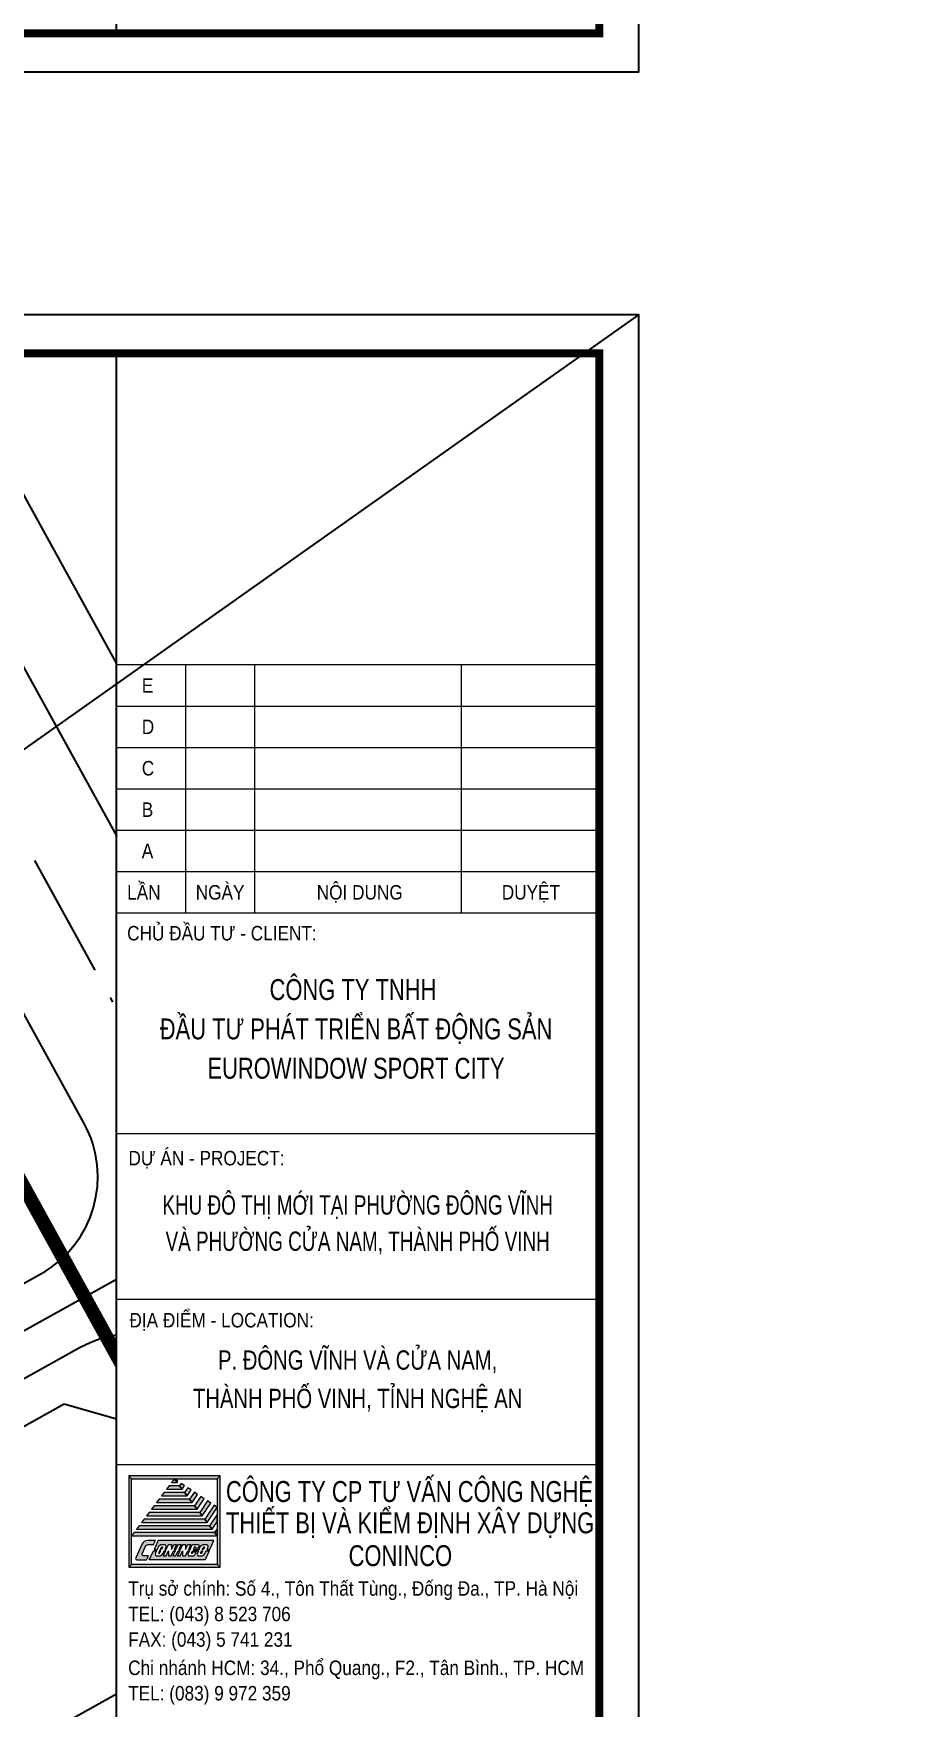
# Model space of a CAD drawing. Header units: millimetres. Extents: x 0 to 571985, y 0 to 2066666.
# Drawn here: x 568763.8 to 568826.1, y 2065350.6 to 2065470.9 of the extents above; entities that cross this region are included whole.
import ezdxf
from ezdxf.enums import TextEntityAlignment as Align
from ezdxf.xclip import XClip

# ---------------------------------------------------------------- set-up
doc = ezdxf.new("R2010")
doc.units = ezdxf.units.MM
for name, pattern in [('ACAD_ISO10W100', [18.5, 12, -3, 0.5, -3]), ('CENTER', [3, 1.5, -0.5, 0.5, -0.5]), ('DOT', [0.25, 0, -0.25]), ('HIDDEN', [0.75, 0.5, -0.25])]:
    doc.linetypes.add(name, pattern=pattern)
for name, color, linetype, lineweight in [('A-KY HIEU', 34, 'Continuous', 20), ('A-TEXT', 7, 'Continuous', 18), ('boDnv', 54, 'Continuous', 25), ('E- RANH GIOI', 1, 'CENTER', 13)]:
    doc.layers.add(name, color=color, linetype=linetype, lineweight=lineweight)
for name, color, linetype in [('BoThamCo', 94, 'Continuous'), ('ghi_chu', 7, 'Continuous'), ('hatchViaHe+LogDg', 129, 'Continuous'), ('LogDg', 7, 'Continuous'), ('QH', 7, 'Continuous'), ('RANHGIOI', 2, 'HIDDEN'), ('TimDg', 222, 'Continuous'), ('ViaHeS', 32, 'Continuous')]:
    doc.layers.add(name, color=color, linetype=linetype)
doc.layers.add('KCS_Plotter', color=11, linetype='Continuous', plot=False)
doc.styles.add('Arial', font='arial.ttf')
doc.styles.add('ARIALB', font='', dxfattribs={"width": 0.75})
doc.styles.add('avantH', font='', dxfattribs={"height": 10})
doc.styles.add('avh', font='')
doc.styles.add('rms', font='romans.shx', dxfattribs={"width": 0.7, "bigfont": 'vns.shx'})
doc.styles.get('ARIALB').set_extended_font_data('.VnArialH', bold=True)
doc.styles.get('avantH').set_extended_font_data('.VnAvantH')
doc.styles.get('avh').set_extended_font_data('.VnAvantH')
doc.linetypes.add('ADL', pattern='A,0.125,-0.15,["++",rms,S=0.5,R=0,X=0,Y=-0.2245],-1.35,1.125', length=2.75)

# ---------------------------------------------------------------- blocks, each defined once
blk = doc.blocks.new('sl')
at = {"layer": 'ghi_chu', "color": 158}
blk.add_circle((0, 0), 5.75, dxfattribs=at)
at = {"color": 158, "linetype": 'DOT'}
blk.add_wipeout([(0, 5.75), (0.97, 5.67), (1.86, 5.44), (2.47, 5.19), (3.13, 4.82), (3.79, 4.32), (4.43, 3.67), (4.91, 2.99), (5.2, 2.45), (5.53, 1.57), (5.7, 0.77), (5.75, 0), (5.69, -0.85), (5.5, -1.69), (5.23, -2.38), (4.83, -3.13), (4.38, -3.72), (3.93, -4.2), (2.99, -4.91), (2.42, -5.22), (1.54, -5.54), (0.63, -5.72), (0, -5.75), (-0.86, -5.69), (-1.59, -5.52), (-2.41, -5.22), (-3.14, -4.82), (-3.72, -4.39), (-4.31, -3.8), (-4.85, -3.09), (-5.21, -2.43), (-5.52, -1.6), (-5.69, -0.85), (-5.75, 0), (-5.66, 1.01), (-5.49, 1.72), (-5.12, 2.62), (-4.44, 3.66), (-3.55, 4.52), (-2.72, 5.07), (-1.72, 5.49), (-0.8, 5.69)], dxfattribs=at).dxf.layer = 'ghi_chu'
at = {"layer": 'ghi_chu', "color": 32}
for points in [[(-5.12, 2), (5.12, 2)], [(-5.41, -1), (5.41, -1)], [(0, -1), (0, -5.5)]]:
    blk.add_lwpolyline(points, dxfattribs=at)
at = {"layer": 'ghi_chu'}
blk.add_circle((0, 0), 5.5, dxfattribs=at)
at = {"layer": 'ghi_chu', "style": 'avh'}
for tag, height, p in [('SOLO', 1.25, (0, 2.51)), ('DT', 1.5, (-0.01, -0.49))]:
    blk.add_attdef(tag, text='', height=height, dxfattribs=at).set_placement(p, align=Align.CENTER)
blk.add_attdef('MD', text='', height=1.25, dxfattribs=at).set_placement((-0.5, -3), align=Align.RIGHT)
blk.add_attdef('TC', (0.5, -3.02), '', height=1.25, dxfattribs=at)
blk = doc.blocks.new('moc')
at = {"layer": 'QH', "linetype": 'Continuous'}
h = blk.add_hatch(color=7, dxfattribs=at)
h.paths.add_polyline_path([(0, 0), (0.529, 0, 0.414214), (0, 0.529)])
h.paths.add_polyline_path([(-0.529, 0, 0.414214), (0, -0.529), (0, 0)])
for p, q in [((0, 0.706), (0, -0.706)), ((-0.706, 0), (0.706, 0))]:
    blk.add_line(p, q, dxfattribs=at)
blk.add_circle((0, 0), 0.529, dxfattribs=at)
blk = doc.blocks.new('NEN')
at = {"layer": 'hatchViaHe+LogDg'}
for points in [[(278.11, 280.01), (273.09, 277.24), (283.92, 294.43), (304.18, 294.39), (299.17, 291.62), (300.22, 289.71), (279.16, 278.1)], [(304.3, 282.27), (283.28, 270.68), (281.66, 273.52), (302.72, 285.13)], [(337.61, 280.1), (334.93, 285.17), (351.92, 274.01), (351.5, 253.75), (348.83, 258.81), (346.9, 257.8), (335.67, 279.08)], [(339.37, 253.86), (328.17, 275.1), (331.04, 276.67), (342.27, 255.38)]]:
    blk.add_hatch(color=158, dxfattribs=at).paths.add_polyline_path(points)
at = {"layer": 'boDnv', "color": 10, "linetype": 'ADL', "ltscale": 0.25}
blk.add_lwpolyline([(348.48, 150.34), (305.78, 227.8), (296.99, 230.43), (285.1, 224.17), (143.11, 162.28), (141.06, 156.62), (188.79, 61.18), (194.58, 59.4), (346.76, 144.32)], close=True, dxfattribs=at)
at = {"layer": 'BoThamCo'}
for points in [[(349.56, 150.46), (306.46, 228.64), (296.88, 231.51), (284.67, 225.08), (142.32, 163.03), (139.97, 156.56), (188.09, 60.35), (194.69, 58.32), (347.61, 143.64)], [(428.72, -3.48), (430.67, 3.33), (425.84, 12.09), (419.06, 14.03), (356.11, -21.09), (354.18, -27.9), (359.05, -36.63), (365.85, -38.56)]]:
    blk.add_lwpolyline(points, close=True, dxfattribs=at)
blk.add_lwpolyline([(460.28, -73.76, 1), (458.58, -70.7), (309.36, -153.97, 0.773158), (310.21, -157.24, 0.127931), (311.06, -157.02)], format="xyb", close=True, dxfattribs=at)
at = {"layer": 'LogDg', "ltscale": 0.75}
for points in [[(278.11, 280.01), (273.09, 277.24), (283.92, 294.43), (304.18, 294.39), (299.17, 291.62), (300.22, 289.71), (279.16, 278.1)], [(304.3, 282.27), (283.28, 270.68), (281.66, 273.52), (302.72, 285.13)], [(337.61, 280.1), (334.93, 285.17), (351.92, 274.01), (351.5, 253.75), (348.83, 258.81), (346.9, 257.8), (335.67, 279.08)], [(339.37, 253.86), (328.17, 275.1), (331.04, 276.67), (342.27, 255.38)]]:
    blk.add_lwpolyline(points, close=True, dxfattribs=at)
at = {"layer": 'LogDg'}
for points in [[(231.46, -36.41), (244.89, -63.27, 0.427514), (255.94, -66.68), (417.37, 23.4, 0.412716), (420.48, 34.25), (406, 60.52, 0.415712), (395.09, 63.64), (234.71, -25.85, 0.401037)], [(432.82, -4.63, 0.412716), (435.93, 6.22), (431.1, 14.98, 0.415712), (420.2, 18.1), (354.65, -18.47, 0.414214), (351.56, -29.36), (356.43, -38.09, 0.414214), (367.32, -41.18)], [(460.4, -73.98, 1), (458.46, -70.48), (309.24, -153.75, 0.773158), (310.21, -157.49, 0.127931), (311.19, -157.24)]]:
    blk.add_lwpolyline(points, format="xyb", close=True, dxfattribs=at)
at = {"layer": 'TimDg', "linetype": 'ACAD_ISO10W100', "ltscale": 0.75}
blk.add_lwpolyline([(283.91, 294.4), (445.8, 0.74, -0.007517), (474.04, -52.35), (508.79, -120.12, 0.000278)], format="xyb", dxfattribs=at)
for points in [[(307.92, 250.84), (351.93, 274.01)], [(453.09, 123.7), (397.61, 88.16)], [(431.01, 27.57), (246.06, -75.63)], [(446.46, -0.45), (260.37, -104.29)]]:
    blk.add_lwpolyline(points, dxfattribs=at)
at = {"layer": 'ViaHeS'}
for points in [[(284.67, 225.08), (142.32, 163.03), (139.97, 156.56), (188.09, 60.35), (194.69, 58.32), (347.61, 143.64), (349.56, 150.46), (306.46, 228.64), (296.88, 231.51)], [(425.84, 12.09), (419.06, 14.03), (356.11, -21.09), (354.18, -27.9), (359.05, -36.63), (365.85, -38.56), (428.72, -3.48), (430.67, 3.33)]]:
    blk.add_lwpolyline(points, close=True, dxfattribs=at)
at = {"layer": 'QH', "xscale": 3, "yscale": 3, "zscale": 3}
blk.add_blockref('moc', (435.29, -5.05), dxfattribs=at)
at = {"layer": 'ghi_chu', "style": 'avantH'}
blk.add_text('®i ra trôc vinh - h\xadng t©y', height=3.5, rotation=27.8426, dxfattribs=at).set_placement((333.99, 234.06, 0))
at = {"layer": 'ghi_chu', "style": 'avantH', "width": 0.85}
for s, rotation, p in [('®\xadêng quy ho¹ch 24m)', 23.5517, (222.73, 230.8, 0)), ('®i ra ®g. ng. tr\xadêng té', 29.1126, (476.45, -23.26, 0))]:
    blk.add_text(s, height=3.5, rotation=rotation, dxfattribs=at).set_placement(p)
at = {"layer": 'QH', "style": 'ARIALB', "width": 0.75}
blk.add_text('2', height=3.5, dxfattribs=at).set_placement((438.88, -5.78, -2.25))
at = {"layer": 'ghi_chu'}
ref = blk.add_blockref('sl', (245.52, 154.81), dxfattribs=at)
ref.add_attrib('DT', '19820.40', dxfattribs={"height": 1.8, "style": 'avh'}).set_placement((245.51, 154.32), align=Align.CENTER)
ref.add_attrib('MD', '10-15', dxfattribs={"height": 1.5, "style": 'avh', "width": 0.75}).set_placement((245.02, 151.82), align=Align.RIGHT)
ref.add_attrib('TC', '1-2', (246.02, 151.79), dxfattribs={"height": 1.5, "style": 'avh'})
ref.add_attrib('SOLO', 'cxtt', dxfattribs={"height": 1.8, "style": 'avh', "width": 0.75}).set_placement((245.52, 157.32), align=Align.CENTER)
at = {"layer": 'LogDg'}
blk.add_lwpolyline([(34.3, -348.77, -0.124666), (14.11, -339.77, 0.262937), (-5.33, -336.77, -0.009345), (-40.96, -349.47), (-145.87, -384.68, 0.405257), (-155.46, -403.23), (-146.56, -432.72), (-158.05, -436.19), (-166.57, -407.94, 0.423227), (-185.7, -398.05), (-272.08, -427.04, 0.40652), (-277.18, -436.96), (-262.95, -483.4), (-271.55, -486.03), (-285.59, -440.23, 0.421949), (-295.79, -434.99), (-422.26, -477.44, 0.346831), (-427.68, -485.73), (-426.66, -497.25, 0.109851), (-417.21, -527.05), (-422.4, -530.06, -0.109851), (-432.64, -497.78), (-433.19, -491.51, 0.484967), (-443.71, -484.63), (-484.2, -498.22, 0.36701), (-492.23, -511.51), (-484.4, -560.01), (-490.33, -560.97), (-497.43, -516.92, 0.457512), (-512.89, -507.39), (-525.34, -511.31, 0.375227), (-533.55, -524.8, 0.049445), (-523.25, -562.12), (-518.4, -576.58), (-525.52, -578.96), (-530.31, -564.66, -0.044276), (-540.22, -530.04, 0.448349), (-555.61, -520.86), (-568.85, -525.04), (-576.07, -502.15), (-552.39, -494.68, 0.333336), (-544, -482.98), (-545.86, -397.31, 0.120559), (-570, -307.2), (-621.98, -219.71, 0.334943), (-635.36, -214.24), (-686.93, -227.85), (-689.8, -216.98), (-647.96, -205.93, 0.498191), (-640.7, -188.2), (-654.38, -165.18, -0.144979), (-668.85, -108.06), (-659.85, 118.23, 0.428088), (-671.92, 130.71), (-689.22, 130.58), (-689.3, 141.83), (-670.34, 141.97, 0.400474), (-658.44, 153.49), (-657.83, 168.9), (-656.06, 189.37), (-648.59, 188.73), (-650.34, 168.43), (-650.89, 154.68, 0.425345), (-638.92, 142.2), (-621.61, 142.33, 0.402651), (-609.71, 153.94), (-609.39, 163.86, -0.019867), (-608.23, 179.94), (-606.8, 192.65), (-600.84, 191.98), (-602.26, 179.27, 0.019867), (-603.39, 163.66), (-603.68, 154.8, 0.425871), (-591.59, 142.41), (-548.36, 142.73), (-548.28, 131.48), (-592.89, 131.16, 0.401789), (-604.79, 119.58), (-607.75, 35.57, -0.005984), (-607.98, 30.72, 0.462462), (-599.18, 22.29), (-555.38, 26.8), (-554.76, 20.83), (-603.24, 15.84, 0.355613), (-610.38, 8.69), (-613.79, -24.84, 0.475348), (-605.01, -33.61), (-508.27, -23.64, 0.016072), (-476.81, -19.37, 0.37392), (-470.14, -11.26), (-470.7, 9.35), (-464.71, 9.51), (-464.24, -7.65, 0.461916), (-454.75, -15.29), (-421.58, -8.99, 0.020567), (-382.01, 0.22), (-299.76, 22.96, 0.415004), (-292.8, 35.29), (-296.97, 50.22), (-285.41, 53.45), (-281.22, 38.44, 0.413423), (-268.92, 31.49), (-169.97, 58.86, 0.427702), (-164.5, 69.05), (-169.62, 84.75), (-163.92, 86.62), (-158.48, 69.96, 0.400853), (-148.74, 64.73), (-123.9, 71.6, 0.437327), (-113.79, 91.17), (-114.46, 93.01), (-128.55, 136.15), (-105.74, 143.6), (-91.77, 100.83), (-90.91, 98.47, 0.429754), (-70.96, 89.77, 0.001079), (-63.93, 92.77, 0.001474), (-62.34, 93.45), (-47.53, 99.91, 0.386536), (-43.13, 109.73), (-48.3, 125.57), (-42.6, 127.44), (-38.08, 113.59, 0.442444), (-27.27, 108.74), (111.62, 169.28, 0.414214), (115.75, 179.81), (109.36, 194.48), (114.86, 196.88), (121.25, 182.21, 0.414214), (131.78, 178.07), (252.97, 230.89), (276.87, 241.31), (291.58, 249.06, 0.419837), (295.27, 261.37), (290.95, 269.2), (301.46, 274.99), (306.06, 266.65, 0.408717), (318.14, 263.03), (326.55, 267.46), (332.15, 256.84), (324.23, 252.66, 0.419466), (320.55, 240.35), (397.09, 101.52, 0.433643), (408.41, 98.65), (440.79, 119.39), (444.02, 114.33), (410.43, 92.81, 0.395048), (407.74, 82.21), (451.06, 3.64, -0.005576), (472.22, -35.78, 0.422017), (490.07, -41.12), (502.99, -33.92), (514.67, -54.89), (500.3, -62.89, 0.404193), (495.05, -80.18), (502.5, -94.71), (491.82, -100.19), (485.09, -87.06, 0.424556), (467.19, -81.64), (316.16, -165.91), (307.21, -171.12, 0.396001), (304.07, -181.61), (326.15, -225.74), (318.1, -229.77), (296.73, -187.04, 0.432664), (285.55, -183.7), (178.07, -246.15, 0.389772), (174.86, -256.49), (194.1, -297.13), (188.68, -299.69), (170.23, -260.73, 0.439085), (158.98, -257.24), (145.5, -265.07, -0.013452), (97.7, -291.15, 0.262926), (86.85, -307.56, -0.162068), (76.02, -333.84, 0.270323), (72.32, -353.65), (79.98, -375.07), (57.38, -383.16), (49.72, -361.74, 0.270325), (34.3, -348.77)], format="xyb", dxfattribs=at)
blk.add_lwpolyline([(309.75, 235.09, 0.408612), (297.68, 238.71), (282.07, 230.49), (138.65, 167.97, 0.429738), (134.69, 157.06), (183.99, 58.49, 0.427514), (195.04, 55.08), (351.71, 142.5, 0.412716), (354.82, 153.35)], format="xyb", close=True, dxfattribs=at)
at = {"layer": 'RANHGIOI', "color": 1, "ltscale": 9, "const_width": 1}
blk.add_lwpolyline([(460, -51.3, 0.006594), (435.29, -5.05), (303.08, 234.77), (284.67, 225.08), (-55.99, 76.59), (-56.84, 76.22, -0.005137), (-90.74, 62.09), (-377.22, -17.13, -0.020567), (-418.23, -26.68), (-463.44, -35.26, -0.021218), (-506.42, -41.54), (-623.64, -53.62), (-626.46, -70.88, 0.128574), (-620.42, -135.36), (-615.5, -148.86, 0.039408), (-607.14, -167.19), (-594.17, -190.55), (-547.57, -259.49, -0.11987), (-522.7, -326.4), (-507.92, -451.95), (-504.47, -473.28), (-499.27, -471.64), (-50.48, -321.02, 0.050684), (130.42, -239.14), (301.32, -139.84)], format="xyb", close=True, dxfattribs=at)
at = {"layer": 'TimDg', "linetype": 'ACAD_ISO10W100', "ltscale": 0.75}
blk.add_lwpolyline([(-618.46, -41.02), (-507.65, -29.6, 0.021218), (-465.68, -23.47), (-420.46, -14.89, 0.020567), (-380.42, -5.57), (-94.61, 73.47, 0.005041), (-61.57, 87.25, 0.001474), (-59.94, 87.95), (279.47, 235.9), (307.9, 250.87)], format="xyb", dxfattribs=at)
blk.add_lwpolyline([(335.55, -254.6), (124.1, 168.18)], dxfattribs=at)
at = {"layer": 'ViaHeS', "elevation": 0}
blk.add_lwpolyline([(-483.36, -504.27), (-441.21, -490.12), (-436.03, -493.51), (-435.63, -498.04, 0.109851), (-424.99, -531.56), (-414.62, -525.54, -0.109851), (-423.67, -496.98), (-424.34, -489.45), (-420, -483.01), (-295.25, -441.14), (-289.04, -444.33), (-275.85, -487.35), (-258.64, -482.08), (-271.97, -438.6), (-268.7, -432.23), (-181.63, -403.01), (-172.97, -407.49), (-163.79, -437.92), (-140.81, -430.99), (-150.21, -399.85), (-145.6, -390.92), (-39.03, -355.15, 0.008545), (-6.24, -343.52, -0.249193), (12.38, -345.96, 0.09975), (30.77, -354.18, -0.256949), (45.21, -366.96), (51.73, -385.18), (85.63, -373.05), (79.11, -354.83, -0.256949), (82.17, -335.79, 0.136918), (92.61, -310.44, -0.249193), (103.31, -295.02, 0.012659), (148.51, -270.26), (162.16, -262.33), (168.62, -264.34), (185.97, -300.98), (196.81, -295.84), (179.03, -258.29), (181.22, -251.26), (287.38, -189.57), (293.94, -191.53), (314.07, -231.78), (330.17, -223.73), (309.54, -182.47), (311.62, -175.49), (319.13, -171.13), (408.28, -121.39), (412.27, -122.59), (434.35, -165.32), (442.35, -161.19), (420.14, -118.2), (421.38, -114.07), (470.33, -86.76), (479.64, -89.58), (486.48, -102.92), (507.84, -91.97), (500.5, -77.65), (503.42, -68.02), (517.59, -60.13), (500.08, -28.68), (486.97, -35.97), (477.62, -33.17, 0.0056), (456.31, 6.54), (412.32, 86.32), (414.12, 93.4), (444.83, 113.07), (439.98, 120.65), (409.77, 101.3), (403.14, 102.98), (327.71, 239.79), (330.52, 249.19), (334.95, 251.53), (323.75, 272.77), (318.93, 270.23), (309.35, 273.1), (306.71, 277.89), (285.7, 266.3), (288.11, 261.92), (285.3, 252.53), (274.27, 246.72), (129.39, 183.57), (122.81, 186.16), (117.61, 198.07), (106.61, 193.28), (111.81, 181.36), (109.22, 174.78), (26.33, 138.65), (-29.87, 114.15), (-36, 116.91), (-39.75, 128.37), (-51.15, 124.64), (-47.05, 112.09), (-50.09, 105.34), (-75.92, 94.08), (-84.51, 97.94), (-100.03, 145.47), (-134.25, 134.29), (-118.66, 86.53), (-123.23, 78.01), (-150.26, 70.53), (-156.63, 73.95), (-161.07, 87.55), (-172.48, 83.82), (-168.21, 70.75), (-171.47, 64.67), (-269.55, 37.54), (-275.71, 41.03), (-279.63, 55.06), (-302.75, 48.6), (-298.84, 34.63), (-302.32, 28.48), (-383.61, 6, -0.020567), (-422.7, -3.1), (-456.25, -9.47), (-461.3, -5.4), (-461.71, 9.6), (-473.7, 9.27), (-473.24, -7.64), (-478.03, -13.49, -0.015955), (-508.88, -17.67), (-606.15, -27.69), (-610.61, -23.23), (-607.49, 7.46), (-602.01, 12.95), (-554.45, 17.85), (-555.68, 29.79), (-600.45, 25.17), (-605.04, 29.65, 0.007073), (-604.76, 35.47), (-601.91, 116.09), (-594.67, 123.14), (-548.22, 123.48), (-548.42, 150.73), (-593.42, 150.4), (-600.49, 157.35, -0.027886), (-599.28, 178.94), (-597.86, 191.65), (-609.78, 192.99), (-611.21, 180.28, 0.019867), (-612.39, 163.96), (-612.6, 157.39), (-619.82, 150.34), (-639.32, 150.2), (-647, 158.13), (-646.6, 168.2), (-644.85, 188.41), (-659.8, 189.7), (-661.57, 169.14), (-662.01, 158.02), (-670.33, 149.97), (-689.36, 149.83), (-689.16, 122.58), (-671.42, 122.71), (-663.74, 114.78), (-672.6, -107.91, 0.144979), (-657.6, -167.1), (-644.69, -188.84), (-648.34, -197.76), (-691.84, -209.24), (-684.89, -235.59), (-633.86, -222.12), (-622.04, -226.95), (-573.26, -309.06, -0.120474), (-549.61, -397.39), (-547.84, -478.9), (-555.3, -489.31), (-577.88, -496.43), (-567.05, -530.76), (-552.74, -526.25), (-543.71, -531.72, 0.042979), (-533.84, -565.93), (-529.07, -580.15), (-514.85, -575.39), (-519.72, -560.85, -0.045576), (-529.32, -527.17), (-523.01, -516.87), (-508.25, -512.21), (-500.46, -517.02), (-493.29, -561.45), (-481.44, -559.53), (-488.88, -513.41), (-483.36, -504.27)], format="xyb", dxfattribs=at)
blk = doc.blocks.new('A$C4EFA0292')
h = blk.add_hatch(color=0)
h.paths.add_polyline_path([(-0.3, 4.29), (0.3, 4.29), (0, 4.69)])
h.paths.add_polyline_path([(0.39, 4.43), (0, 4.69), (0.3, 4.29)])
h.paths.add_polyline_path([(4.69, 4.69), (5, 5), (-5, 5), (-4.69, 4.69)])
h.paths.add_polyline_path([(4.69, -4.69), (5, -5), (5, 5), (4.69, 4.69)])
h.paths.add_polyline_path([(-4.69, 4.69), (-5, 5), (-5, -5), (-4.69, -4.69)])
h.paths.add_polyline_path([(5, -5), (4.69, -4.69), (-4.69, -4.69), (-5, -5)])
h.paths.add_polyline_path([(0.34, -3.76), (0.59, -3.2), (0.43, -3.2), (0.17, -3.76), (-0.17, -3.76), (0.08, -3.2), (-0.09, -3.2), (-0.34, -3.76), (-0.65, -3.76), (-0.65, -3.2), (-0.9, -3.76), (-1.21, -3.76), (-0.96, -3.2), (-1.13, -3.2), (-1.27, -3.5, -0.293611), (-1.67, -3.76), (-1.87, -3.76, -0.546059), (-2.07, -3.45), (-1.96, -3.2), (-2.3, -3.2), (-2.75, -4.18), (3.36, -4.18), (3.81, -3.2), (3.46, -3.2), (3.33, -3.5, -0.293611), (2.93, -3.76), (2.72, -3.76, -0.546059), (2.52, -3.45), (2.64, -3.2), (1.98, -3.2), (1.87, -3.43, 0.750604), (1.91, -3.47, 0.385557), (2.02, -3.42), (2.06, -3.33), (2.4, -3.33), (2.29, -3.57, -0.293611), (2.01, -3.76), (1.63, -3.76, -0.546059), (1.48, -3.53), (1.64, -3.2), (1.46, -3.2), (1.21, -3.76), (0.9, -3.76), (0.9, -3.2), (0.65, -3.76)])
h.paths.add_polyline_path([(-1.79, -2.07), (-2.23, -3.04), (-1.89, -3.04), (-1.75, -2.75, -0.293611), (-1.35, -2.49), (-1.15, -2.49, -0.546059), (-0.95, -2.8), (-1.06, -3.04), (-0.89, -3.04), (-0.64, -2.49), (-0.33, -2.49), (-0.33, -3.04), (-0.07, -2.49), (0.24, -2.49), (-0.02, -3.04), (0.16, -3.04), (0.4, -2.5), (0.75, -2.5), (0.5, -3.04), (0.66, -3.04), (0.92, -2.49), (1.23, -2.49), (1.23, -3.04), (1.48, -2.49), (1.79, -2.49), (1.54, -3.04), (1.71, -3.04), (1.88, -2.67, -0.293611), (2.16, -2.49), (2.55, -2.49, -0.546059), (2.69, -2.71), (2.6, -2.91), (2.25, -2.91), (2.3, -2.81, 0.750604), (2.26, -2.78, 0.385557), (2.15, -2.82), (2.05, -3.04), (2.71, -3.04), (2.84, -2.75, -0.293611), (3.24, -2.49), (3.45, -2.49, -0.546059), (3.65, -2.8), (3.54, -3.04), (3.88, -3.04), (4.32, -2.07)])
h.paths.add_polyline_path([(-2.28, -2.51), (-2.08, -2.07), (-2.96, -2.07, 0.293611), (-3.52, -2.43), (-4.23, -3.98, 0.546059), (-4.1, -4.18), (-3.04, -4.18), (-2.84, -3.74), (-3.4, -3.74, -0.546059), (-3.54, -3.52), (-3.16, -2.69, -0.293611), (-2.87, -2.51)])
h.paths.add_polyline_path([(-1.44, -2.82), (-1.54, -3.04), (-1.4, -3.04), (-1.3, -2.81, 0.750604), (-1.34, -2.78, 0.385557)])
h.paths.add_polyline_path([(-1.48, -3.2), (-1.62, -3.2), (-1.72, -3.43, 0.750604), (-1.68, -3.47, 0.385557), (-1.58, -3.42)], flags=17)
h.paths.add_polyline_path([(3.3, -2.81, 0.750604), (3.26, -2.78, 0.385557), (3.15, -2.82), (3.05, -3.04), (3.19, -3.04)], flags=17)
h.paths.add_polyline_path([(3.12, -3.2), (2.98, -3.2), (2.87, -3.43, 0.750604), (2.91, -3.47, 0.385557), (3.02, -3.42)], flags=17)
h.paths.add_polyline_path([(4.69, -1.56), (4.41, -1.2), (-4.41, -1.2), (-4.69, -1.56)])
h.paths.add_polyline_path([(4.69, -0.79), (4.41, -1.2), (4.69, -1.56)])
h.paths.add_polyline_path([(4.69, -0.01), (4.69, 0.77), (3.86, -0.47), (4.14, -0.83)])
h.paths.add_polyline_path([(-3.86, -0.47), (-4.14, -0.83), (4.14, -0.83), (3.86, -0.47)])
h.paths.add_polyline_path([(3.59, -0.1), (3.32, 0.27), (-3.32, 0.27), (-3.59, -0.1)])
h.paths.add_polyline_path([(3.59, -0.1), (4.69, 1.55), (4.69, 1.56), (4.34, 1.8), (3.32, 0.27)])
h.paths.add_polyline_path([(3.98, 2.04), (3.62, 2.27), (2.77, 1), (3.04, 0.63)])
h.paths.add_polyline_path([(3.04, 0.63), (2.77, 1), (-2.77, 1), (-3.04, 0.63)])
h.paths.add_polyline_path([(2.49, 1.36), (2.22, 1.73), (-2.22, 1.73), (-2.49, 1.36)])
h.paths.add_polyline_path([(2.49, 1.36), (3.26, 2.51), (2.9, 2.75), (2.22, 1.73)])
h.paths.add_polyline_path([(1.95, 2.09), (2.54, 2.99), (2.19, 3.23), (1.67, 2.46)])
h.paths.add_polyline_path([(-1.67, 2.46), (-1.95, 2.09), (1.95, 2.09), (1.67, 2.46)])
h.paths.add_polyline_path([(1.83, 3.47), (1.47, 3.71), (1.12, 3.19), (1.4, 2.82)])
h.paths.add_polyline_path([(1.4, 2.82), (1.12, 3.19), (-1.12, 3.19), (-1.4, 2.82)])
h.paths.add_polyline_path([(0.85, 3.56), (1.11, 3.95), (0.75, 4.19), (0.57, 3.92)])
h.paths.add_polyline_path([(0.85, 3.56), (0.57, 3.92), (-0.57, 3.92), (-0.85, 3.56)])
at = {"color": 0}
for points in [[(5, 5), (-5, 5), (-4.69, 4.69), (4.69, 4.69), (5, 5)], [(-4.69, 4.69), (-5, 5), (-5, -5), (-4.69, -4.69), (-4.69, 4.69)], [(0.57, 3.92), (-0.57, 3.92), (-0.85, 3.56), (0.85, 3.56), (0.57, 3.92)], [(0, 4.69), (-0.3, 4.29), (0.3, 4.29), (0, 4.69)], [(0.39, 4.43), (0, 4.69), (0.3, 4.29), (0.39, 4.43)], [(1.11, 3.95), (0.75, 4.19), (0.57, 3.92), (0.85, 3.56), (1.11, 3.95)], [(1.83, 3.47), (1.47, 3.71), (1.12, 3.19), (1.4, 2.82), (1.83, 3.47)], [(5, 5), (4.69, 4.69), (4.69, -4.69), (5, -5), (5, 5)], [(1.67, 2.46), (-1.67, 2.46), (-1.95, 2.09), (1.95, 2.09), (1.67, 2.46)], [(1.12, 3.19), (-1.12, 3.19), (-1.4, 2.82), (1.4, 2.82), (1.12, 3.19)], [(2.54, 2.99), (2.19, 3.23), (1.67, 2.46), (1.95, 2.09), (2.54, 2.99)], [(3.26, 2.51), (2.9, 2.75), (2.22, 1.73), (2.49, 1.36), (3.26, 2.51)], [(3.98, 2.04), (3.62, 2.27), (2.77, 1), (3.04, 0.63), (3.98, 2.04)], [(3.32, 0.27), (-3.32, 0.27), (-3.59, -0.1), (3.59, -0.1), (3.32, 0.27)], [(2.77, 1), (-2.77, 1), (-3.04, 0.63), (3.04, 0.63), (2.77, 1)], [(2.22, 1.73), (-2.22, 1.73), (-2.49, 1.36), (2.49, 1.36), (2.22, 1.73)], [(4.69, 1.55), (4.69, 1.56), (4.34, 1.8), (3.32, 0.27), (3.59, -0.1), (4.69, 1.55)], [(4.69, -0.01), (4.69, 0.77), (3.86, -0.47), (4.14, -0.83), (4.69, -0.01)], [(4.41, -1.2), (-4.41, -1.2), (-4.69, -1.56), (4.69, -1.56), (4.41, -1.2)], [(3.86, -0.47), (-3.86, -0.47), (-4.14, -0.83), (4.14, -0.83), (3.86, -0.47)], [(4.69, -0.79), (4.41, -1.2), (4.69, -1.56), (4.69, -0.79)], [(4.69, -4.69), (-4.69, -4.69), (-5, -5), (5, -5), (4.69, -4.69)]]:
    blk.add_lwpolyline(points, close=True, dxfattribs=at)
for points in [[(-2.08, -2.07), (-2.96, -2.07, 0.293611), (-3.52, -2.43), (-4.23, -3.98, 0.546059), (-4.1, -4.18), (-3.04, -4.18), (-2.84, -3.74), (-3.4, -3.74, -0.546059), (-3.54, -3.52), (-3.16, -2.69, -0.293611), (-2.87, -2.51), (-2.28, -2.51), (-2.08, -2.07)], [(1.9, -3.47, -0.546059), (1.87, -3.43), (1.98, -3.2), (2.64, -3.2), (2.52, -3.45, 0.546059), (2.72, -3.76), (2.93, -3.76, 0.293611), (3.33, -3.5), (3.46, -3.2), (3.81, -3.2), (3.36, -4.18), (-2.75, -4.18), (-2.3, -3.2), (-1.96, -3.2), (-2.07, -3.45, 0.546059), (-1.87, -3.76), (-1.67, -3.76, 0.293611), (-1.27, -3.5), (-1.13, -3.2), (-0.96, -3.2), (-1.21, -3.76), (-0.9, -3.76), (-0.65, -3.2), (-0.65, -3.76), (-0.34, -3.76), (-0.09, -3.2), (0.08, -3.2), (-0.17, -3.76), (0.17, -3.76), (0.43, -3.2), (0.59, -3.2), (0.34, -3.76), (0.65, -3.76), (0.9, -3.2), (0.9, -3.76), (1.21, -3.76), (1.46, -3.2), (1.64, -3.2), (1.48, -3.53, 0.546059), (1.63, -3.76), (2.01, -3.76, 0.293611), (2.29, -3.57), (2.4, -3.33), (2.06, -3.33), (2.02, -3.42, -0.293611), (1.94, -3.47), (1.9, -3.47, -0.546059)], [(4.32, -2.07), (-1.79, -2.07), (-2.23, -3.04), (-1.89, -3.04), (-1.75, -2.75, -0.293611), (-1.35, -2.49), (-1.15, -2.49, -0.546059), (-0.95, -2.8), (-1.06, -3.04), (-0.89, -3.04), (-0.64, -2.49), (-0.33, -2.49), (-0.33, -3.04), (-0.07, -2.49), (0.24, -2.49), (-0.02, -3.04), (0.16, -3.04), (0.4, -2.5), (0.75, -2.5), (0.5, -3.04), (0.66, -3.04), (0.92, -2.49), (1.23, -2.49), (1.23, -3.04), (1.48, -2.49), (1.79, -2.49), (1.54, -3.04), (1.71, -3.04), (1.88, -2.67, -0.293611), (2.16, -2.49), (2.55, -2.49, -0.546059), (2.69, -2.71), (2.6, -2.91), (2.25, -2.91), (2.3, -2.81, 0.546059), (2.27, -2.77), (2.23, -2.77, 0.293611), (2.15, -2.82), (2.05, -3.04), (2.71, -3.04), (2.84, -2.75, -0.293611), (3.24, -2.49), (3.45, -2.49, -0.546059), (3.65, -2.8), (3.54, -3.04), (3.88, -3.04), (4.32, -2.07)], [(-1.48, -3.2), (-1.62, -3.2), (-1.72, -3.43, 0.546055), (-1.7, -3.47, 0.000001), (-1.7, -3.47, 0.000002), (-1.7, -3.47), (-1.7, -3.47), (-1.65, -3.47, 0.293611), (-1.58, -3.42), (-1.48, -3.2)], [(-1.32, -2.77, -0.546059), (-1.3, -2.81), (-1.4, -3.04), (-1.54, -3.04), (-1.44, -2.82, -0.293611), (-1.37, -2.77), (-1.32, -2.77, -0.546059)], [(2.9, -3.47, -0.546059), (2.87, -3.43), (2.98, -3.2), (3.12, -3.2), (3.02, -3.42, -0.293611), (2.94, -3.47), (2.9, -3.47, -0.546059)], [(3.27, -2.77, -0.546059), (3.3, -2.81), (3.19, -3.04), (3.05, -3.04), (3.15, -2.82, -0.293611), (3.23, -2.77), (3.27, -2.77, -0.546059)]]:
    blk.add_lwpolyline(points, format="xyb", close=True, dxfattribs=at)
blk = doc.blocks.new('A$C33BC4D2A')
at = {"layer": 'A-KY HIEU', "color": 0}
for p, q in [((353.66, -4.9), (353.66, -292.1)), ((353.66, -44.47), (414.98, -44.47)), ((362.42, -44.47), (362.42, -76.01)), ((371.18, -44.47), (371.18, -76.01)), ((397.46, -44.47), (397.46, -76.01)), ((353.66, -49.73), (414.98, -49.73)), ((353.66, -54.98), (414.98, -54.98)), ((353.66, -60.24), (414.98, -60.24)), ((353.66, -65.5), (414.98, -65.5)), ((353.66, -70.75), (414.98, -70.75)), ((353.66, -76.01), (414.98, -76.01)), ((353.66, -104.04), (414.98, -104.04)), ((353.66, -125.07), (414.98, -125.07)), ((353.66, -125.07), (414.98, -125.07)), ((353.66, -146.09), (414.98, -146.09))]:
    blk.add_line(p, q, dxfattribs=at)
at = {"layer": 'A-KY HIEU', "color": 0, "const_width": 1.02}
blk.add_lwpolyline([(14.35, -292.1), (14.35, -4.9), (414.98, -4.9), (414.98, -292.1)], close=True, dxfattribs=at)
at = {"layer": 'Defpoints', "color": 125}
blk.add_lwpolyline([(0, -297), (420, -297), (420, 0), (0, 0)], close=True, dxfattribs=at)
at = {"layer": 'A-KY HIEU', "lineweight": -3, "xscale": 1.160142688442082, "yscale": 1.160142688442082, "zscale": 1.160142688442082}
blk.add_blockref('A$C4EFA0292', (361.02, -153.36), dxfattribs=at)
at = {"layer": 'A-TEXT', "style": 'Arial'}
for s, height, width, p in [('E', 1.84, 0.85, (356.88, -48.04)), ('D', 1.84, 0.85, (356.88, -53.29)), ('C', 1.84, 0.85, (356.88, -58.55)), ('B', 1.84, 0.85, (356.88, -63.81)), ('A', 1.84, 0.85, (356.88, -69.06)), ('LẦN', 1.84, 0.85, (355.02, -74.32)), ('NGÀY', 1.84, 0.85, (363.73, -74.32)), ('NỘI DUNG', 1.84, 0.85, (379.1, -74.32)), ('DUYỆT', 1.84, 0.85, (402.6, -74.32)), ('CHỦ ĐẦU TƯ - CLIENT:', 1.8397, 0.85, (355.02, -79.51)), ('CÔNG TY CP TƯ VẤN CÔNG NGHỆ', 2.6573, 0.75, (367.57, -150.86)), ('THIẾT BỊ VÀ KIỂM ĐỊNH XÂY DỰNG', 2.6573, 0.75, (367.57, -154.84)), ('CONINCO', 2.657, 0.75, (383.15, -159.01)), ('Trụ sở chính: Số 4., Tôn Thất Tùng., Đống Đa., TP. Hà Nội', 1.8397, 0.85, (355.15, -162.77)), ('TEL: (043) 8 523 706', 1.8397, 0.85, (355.15, -166.01)), ('FAX: (043) 5 741 231', 1.8397, 0.85, (355.15, -169.25)), ('Chi nhánh HCM: 34., Phổ Quang., F2., Tân Bình., TP. HCM', 1.8397, 0.85, (355.15, -172.85)), ('TEL: (083) 9 972 359', 1.8397, 0.85, (355.15, -176.08))]:
    blk.add_text(s, height=height, dxfattribs=dict(at, width=width)).set_placement(p)
for s, height, width, p in [('CÔNG TY TNHH ', 2.6573, 0.75, (384.09, -87.08)), ('ĐẦU TƯ PHÁT TRIỂN BẤT ĐỘNG SẢN', 2.6573, 0.75, (384.09, -92.08)), ('EUROWINDOW SPORT CITY', 2.6573, 0.75, (384.09, -97.08)), ('KHU ĐÔ THỊ MỚI TẠI PHƯỜNG ĐÔNG VĨNH', 2.4529, 0.7, (384.3, -114.35)), ('VÀ PHƯỜNG CỬA NAM, THÀNH PHỐ VINH', 2.4529, 0.7, (384.3, -118.95)), ('P. ĐÔNG VĨNH VÀ CỬA NAM,', 2.4529, 0.75, (384.3, -134.05)), ('THÀNH PHỐ VINH, TỈNH NGHỆ AN', 2.4529, 0.75, (384.3, -138.93))]:
    blk.add_text(s, height=height, dxfattribs=dict(at, width=width)).set_placement(p, align=Align.CENTER)
at = {"layer": 'A-TEXT', "style": 'Arial', "width": 0.85}
for s, p in [('DỰ ÁN - PROJECT:', (355.19, -107.17)), ('ĐỊA ĐIỂM - LOCATION:', (355.31, -127.76))]:
    blk.add_text(s, height=1.8397, dxfattribs=at).set_placement(p, align=Align.MIDDLE_LEFT)

msp = doc.modelspace()

# ---------------------------------------------------------------- block references
at = {"layer": 'boDnv', "extrusion": (-2.4685e-06, 4.62064e-06, 1)}
ref = msp.add_blockref('NEN', (568435.98, 2065906.08, 8.14), dxfattribs=at)
XClip(ref).set_block_clipping_path([(139.8082110254, -229.5883792969), (283.7756855394, -107.7363903257)])

# ---------------------------------------------------------------- next in the draw order: linework, layer by layer
at = {"layer": 'KCS_Plotter'}
msp.add_line((568569.71, 2065282.65), (568807.31, 2065450.67), dxfattribs=at)

# ---------------------------------------------------------------- next in the draw order: block references
at = {"layer": 'E- RANH GIOI', "xscale": 0.5657142857142857, "yscale": 0.5657142857142857, "zscale": 0.5657142857142857}
for p in [(568569.71, 2065636.14), (568569.71, 2065450.67)]:
    msp.add_blockref('A$C33BC4D2A', p, dxfattribs=at)

# ---------------------------------------------------------------- next in the draw order: block references
at = {"layer": 'boDnv', "extrusion": (-2.4685e-06, 4.62064e-06, 1)}
ref = msp.add_blockref('NEN', (568306.13, 2065625.3, 8.14), dxfattribs=at)
XClip(ref).set_block_clipping_path([(271.6948113668, -154.4057308182), (463.651444052, 8.0635878104)])

# ---------------------------------------------------------------- next in the draw order: linework, layer by layer
at = {"layer": 'E- RANH GIOI'}
msp.add_lwpolyline([(568577.82, 2065285.43), (568769.78, 2065285.43), (568769.78, 2065447.89), (568577.82, 2065447.89)], close=True, dxfattribs=at)

# ---------------------------------------------------------------- next in the draw order: block references
at = {"layer": 'boDnv', "extrusion": (-2.4685e-06, 4.62064e-06, 1)}
ref = msp.add_blockref('NEN', (568346.97, 2065358.32, 8.14), dxfattribs=at)
XClip(ref).set_block_clipping_path([(230.8471072778, -72.8969436616), (422.803739963, 89.5723749669)])

# ---------------------------------------------------------------- next in the draw order: block references
ref = msp.add_blockref('NEN', (568544.93, 2065197.15, 8.14), dxfattribs=at)
XClip(ref).set_block_clipping_path([(32.8938420893, -97.8240763277), (224.8504747745, 64.6452423008)])

# ---------------------------------------------------------------- next in the draw order: block references
ref = msp.add_blockref('NEN', (568483.38, 2065111.12, 8.14), dxfattribs=at)
XClip(ref).set_block_clipping_path([(93.6907124412, -149.492137952), (237.6581869551, -27.6401489815)])

doc.saveas('drawing.dxf')
